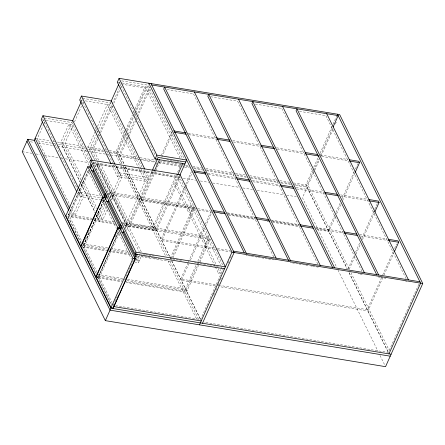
<?xml version="1.0" encoding="UTF-8"?>
<svg xmlns="http://www.w3.org/2000/svg" width="445" height="445" viewBox="0 0 445 445"><rect width="100%" height="100%" fill="white"/><g stroke="black" fill="none" stroke-linecap="round" stroke-linejoin="round"><path stroke-width="0.33" stroke-dasharray="2.23 1.67" d="M42.787 121.246L43.354 119.978L76.863 188.096M43.799 124.138L37.269 138.723L70.477 206.224M44.083 123.504L45.501 120.334M72.758 120.628L61.916 144.864L80.801 183.257M81.296 101.543L82.509 98.829M73.347 124.461L64.931 143.268L81.685 177.327M74.465 121.952L81.48 106.283M82.598 103.774L83.999 100.642M95.313 131.436L88.305 147.106L94.396 159.494M95.592 130.808L97.277 127.048M97.555 126.419L107.373 104.48L138.745 168.266M96.648 133.6L89.579 149.409L95.364 161.173M96.899 133.044L98.339 129.823M98.584 129.278L110.738 102.105M118.91 83.838L120.345 80.628M97.388 137.105L92.593 147.812L98.69 160.2M97.666 136.476L99.079 133.322M99.357 132.693L112.04 104.347M112.318 103.718L119.082 88.6M120.211 86.08L120.773 84.817M97.783 139.118L93.278 149.197L103.29 150.838M98.912 136.598L99.474 135.336M100.603 132.816L112.718 105.732M113.848 103.212L120.044 89.35M120.328 88.722L121.735 85.574M81.029 243.432L67.735 216.404L88.561 169.845M88.566 170.151L68.002 216.125L81.129 242.809M89.239 171.23L69.287 215.836L93.15 219.758M101.365 200.094L78.976 196.417L80.723 192.518L78.893 188.802M78.949 188.63L81.997 194.821L72.029 217.11L68.981 210.913M95.097 166.714L96.187 164.277L109.937 192.229L109.12 194.059M95.608 170.73L98.334 164.628L112.084 192.579L110.176 196.851M125.262 130.863L115.967 151.65L122.058 164.038M125.546 130.235L132.31 115.116M133.439 112.596L134.001 111.333M135.124 108.814L144.987 86.769L180.019 157.986M125.662 132.877L116.646 153.036L109.971 151.94M126.792 130.357L132.988 116.495M134.117 113.976L134.679 112.718M135.808 110.199L145.671 88.149L122.297 84.311M126.285 133.734L116.367 155.9L120.968 165.251M127.409 131.219L134.19 116.062M134.473 115.433L135.302 113.581M135.58 112.947L148.88 83.226M127.298 136.621L119.388 154.304L125.212 166.146M128.427 134.095L134.64 120.206M135.77 117.68L136.337 116.418M137.75 113.258L149.609 86.736M128.26 137.371L120.067 155.689L138.579 158.726M128.538 136.743L135.603 120.957M135.886 120.322L137.299 117.168M137.577 116.534L150.293 88.121M83.315 243.159L89.779 228.708M103.524 200.561L82.959 246.53L82.353 245.29M103.668 200.561L82.842 247.12L106.027 250.924M103.674 200.867L83.109 246.841L96.237 273.525M104.069 202.575L84.394 246.552L108.257 250.474M105.22 204.133L98.412 219.352L96.281 215.018M141.198 169.239L147.289 181.621L117.48 176.726L119.221 172.832L115.567 165.401M110.204 197.43L111.3 194.993L125.045 222.945L123.955 225.381M106.516 206.385L99.691 221.655L96.337 214.84M110.377 197.764L120.5 175.13L115.628 165.223M111.534 199.616L113.442 195.344L127.192 223.295L125.284 227.567M107.473 209.4L102.706 220.058L97.833 210.151M111.678 200L121.774 177.433L115.683 165.045M115.005 236.807L117.536 231.155M96.999 277.074L98.072 277.246L118.353 231.906M118.498 231.906L97.95 277.836L121.819 281.757M111.345 304.241L98.223 277.558L118.504 232.212M119.177 233.291L99.502 277.268L122.002 280.967M125.045 228.758L126.408 225.71L139.24 251.798M152.173 170.708L127.353 226.199L95.669 161.791M152.796 171.564L129.69 223.218L153.058 227.061L181.237 164.066M153.074 170.936L154.487 167.787M155.895 164.633L157.586 160.856M126.641 230.332L128.555 226.06L141.388 252.148M154.32 171.058L130.368 224.603L99.908 162.675M161.357 155.288L172.365 130.68M155.544 171.18L142.278 200.84L195.756 209.623M155.822 170.552L160.339 160.456M161.752 157.302L172.476 133.322M273.725 256.982L193.519 93.923L194.387 91.976M113.252 305.22L118.031 294.54M124.494 280.089L133.361 260.269M139.062 256.098L137.155 260.37L136.237 258.506M139.335 255.491L140.158 253.661M134.613 262.038L138.428 262.667L142.027 254.623M177.405 175.525L153.736 228.441L123.276 166.513M174.746 184.386L177.744 177.677L191.495 205.629L188.491 212.332L190.638 212.688L176.893 184.736L174.746 184.386L188.491 212.332M180.08 174.696L155.01 230.744L123.977 225.643M184.592 186.861L161.162 239.232L214.64 248.021M185.721 184.336L191.929 170.457M185.554 187.612L161.841 240.617L217.377 249.74M185.832 186.983L192.045 173.099M317.841 264.23L237.636 101.171L238.503 99.224M170.313 258.128L193.642 205.979L106.361 191.639M189.854 215.096L192.852 208.393L206.602 236.34L203.604 243.048L205.746 243.404L192.001 215.452L189.854 215.096L203.604 243.048M171.553 258.25L194.32 207.359L107.039 193.024M173.077 257.75L194.999 208.744L107.723 194.404M188.068 262.606L180.731 279.009L219.808 285.429M188.352 261.971L204.155 226.639M205.284 224.113L211.497 210.235M189.03 263.357L181.41 280.394L215.686 286.024M190.443 260.203L205.117 227.389M205.401 226.761L211.609 212.877M195.822 265.598L185.42 288.844L126.781 279.21M197.786 261.198L208.749 236.696L121.468 222.355M215.046 266.31L204.961 245.812L207.965 239.104L220.792 265.192M198.186 263.206L185.231 292.17L125.907 282.425M198.47 262.578L209.428 238.075L122.153 223.74M198.587 265.22L186.783 291.608L126.096 281.635M199.989 262.077L210.107 239.46L122.831 225.12M361.957 271.478L281.752 108.419L282.403 106.956M218.106 268.53L220.859 274.12L218.712 273.764L220.62 269.498M220.892 268.886L221.71 267.056M223.585 268.018L200.528 319.56L115.978 305.671M213.672 295.335L214.518 293.444M215.931 290.285L216.776 288.388M218.189 285.234L219.318 282.709M220.447 280.183L221.577 277.658M228.074 263.129L228.925 261.237M230.338 258.078L231.183 256.187M406.074 278.726L325.868 115.661L326.736 113.714M312.646 169.784L305.865 184.942L346.955 268.474M313.775 167.259L318.297 157.157M319.994 153.364L332.704 124.95M332.988 124.316L337.221 114.843M313.325 171.164L306.549 186.321L294.206 184.297M313.608 170.535L318.692 159.171M320.389 155.377L332.537 128.227M313.664 172.66L302.45 197.736L336.487 266.928M314.793 170.135L319.315 160.033M321.006 156.245L333.155 129.089M335.413 124.038L336.259 122.147M334.851 214.946L328.076 230.093L316.423 228.179M335.981 212.426L340.214 202.959M342.188 198.542L354.326 171.408M355.455 168.883L357.713 163.838M335.53 216.331L328.76 231.472L317.101 229.559M336.659 213.806L340.892 204.344M342.589 200.556L355.01 172.793M347.929 269.236L354.42 254.724M355.549 252.198L359.782 242.736M361.757 238.32L374.456 209.923M374.74 209.295L377.566 202.981M349.169 269.358L354.815 256.737M355.944 254.212L360.461 244.116M362.436 239.699L374.29 213.2M381.604 277.463L367.208 309.648L220.492 285.54M382.733 274.943L393.18 251.592M394.587 248.438L396.567 244.021M382.85 277.585L367.893 311.027L219.802 286.697M383.979 275.06L393.858 252.977M418.795 284.294L388.285 352.496L203.86 322.197M121.696 80.851L148.007 85.173L183.952 158.248M167.097 89.579L193.519 93.923M210.535 96.715L237.636 101.171M255.33 104.074L281.752 108.419M299.446 111.322L325.868 115.661M117.324 82.225L121.496 82.909M122.169 83.02L147.134 87.12L182.773 159.577M82.725 98.339L110.388 102.884L142.066 167.287M80.245 100.025L81.858 100.286L113.23 164.071M85.229 100.843L109.52 104.831L140.893 168.616M188.129 133.266L215.552 137.772M232.696 140.592L259.435 144.981M276.573 147.796L303.996 152.301M320.45 155.005L347.873 159.51M188.814 134.651L216.921 139.268M233.375 141.972L260.798 146.477M277.252 149.181L304.675 153.686M321.818 156.501L348.552 160.895M44.222 118.031L71.884 122.575L90.163 159.733M42.281 119.805L45.379 120.311M46.052 120.423L71.016 124.522L88.989 161.062M166.725 159.655L169.395 160.094M170.062 160.2L172.732 160.639M173.4 160.751L176.07 161.19M176.737 161.296L179.413 161.735M180.08 161.846L181.415 162.063M35.127 138.373L50.641 140.92M53.344 141.365L54.691 141.588M57.388 142.027L84.378 146.461M87.075 146.906L102.611 149.459M105.281 149.898L106.644 150.121M109.286 150.555L118.114 152.006L124.205 164.389M105.96 151.278L107.295 151.5M37.63 140.87L51.798 143.201M52.388 143.296L55.842 143.863M58.534 144.308L85.841 148.791M86.208 148.853L104.269 151.823M110.416 152.83L139.268 157.569M139.953 157.686L155.722 160.272M159.633 160.918L185.203 165.117M185.621 165.184L188.63 165.679M192.746 166.358L201.657 167.821M205.774 168.494L234.565 173.227M235.249 173.339L245.534 175.03M249.651 175.703L279.132 180.548M279.816 180.659L290.101 182.35M293.528 182.912L308.012 185.292L349.408 269.447M141.321 159.177L155.032 161.429M159.143 162.108L189.314 167.064M193.425 167.737L202.336 169.2M206.452 169.879L233.875 174.384M236.618 174.835L246.213 176.409M250.329 177.088L279.81 181.927M280.495 182.044L290.096 183.618M30.36 141.771L33.798 142.333M38.548 143.112L52.977 145.487M53.567 145.582L56.982 146.144M57.661 146.255L87.014 151.078M87.698 151.189L139.296 159.666M139.619 159.716L154.66 162.191M158.765 162.864L180.403 166.419M184.514 167.092L189.309 167.882M194.103 168.672L202.525 170.051M206.436 170.696L233.981 175.219M236.712 175.669L246.285 177.244M250.969 178.011L278.425 182.522M281.112 182.962L290.73 184.542M295.497 185.326L307.145 187.239L347.311 268.902M207.698 173.044L235.121 177.549M252.259 180.364L278.998 184.758M296.136 187.573L323.565 192.079M340.703 194.893L367.442 199.288M208.377 174.429L235.8 178.935M252.938 181.749L279.677 186.143M296.821 188.958L324.244 193.464M340.698 196.167L368.121 200.673M93.2 162.514L179.213 176.643L223.245 266.166M22.25 151.701L31.84 153.28M35.95 153.953L40.061 154.626M44.172 155.305L59.246 157.78M59.93 157.892L62.667 158.342M65.409 158.793L88.705 162.62M93.5 163.41L180.503 177.7M183.245 178.15L195.578 180.175M200.372 180.965L208.594 182.316M212.704 182.99L240.105 187.495M242.848 187.94L252.437 189.52M257.232 190.304L283.949 194.693M286.691 195.144L296.281 196.723M92.61 163.688L179.891 178.028L156.562 230.176L123.832 224.797M119.221 172.832L149.031 177.727L145.376 170.296M120.5 175.13L148.163 179.674L143.29 169.768M227.262 212.821L254.685 217.327M271.144 220.03L299.251 224.647M315.705 227.351L343.128 231.856M359.582 234.56L387.005 239.065M141.599 199.455L197.129 208.577M197.814 208.694L210.157 210.719M227.295 213.533L254.718 218.039M271.862 220.854L299.285 225.359M227.946 214.206L256.053 218.823M272.507 221.527L299.93 226.032M316.384 228.736L343.807 233.241M360.261 235.945L387.684 240.45M198.498 210.073L211.52 212.215M219.747 213.567L222.489 214.017M228.663 215.03L256.086 219.535M267.056 221.337L268.424 221.56M272.54 222.239L299.963 226.744M80.723 192.518L101.043 195.861M81.997 194.821L101.56 198.036M102.038 200.206L103.39 200.428M102.489 200.294L103.763 200.506M92.471 218.378L68.608 214.457L81.902 241.485M93.139 218.484L114.293 221.96M122.826 223.362L155.883 228.791M93.834 219.869L114.287 223.229M67.735 216.404L90.919 220.214M94.29 220.764L115.466 224.247M204.961 245.812L207.109 246.168L215.97 264.18M217.383 248.471L230.41 250.607M218.061 249.851L231.089 251.992M246.124 255.308L247.481 255.53M248.16 255.641L250.869 256.086M251.547 256.198L254.256 256.643M254.935 256.754L257.644 257.199M258.322 257.31L261.031 257.755M261.71 257.866L264.419 258.311M265.098 258.423L267.807 258.868M268.485 258.979L271.194 259.424M271.867 259.535L273.903 259.869M290.24 262.556L291.597 262.778M292.276 262.889L294.985 263.334M295.664 263.446L298.373 263.891M299.051 264.002L301.76 264.447M302.439 264.558L305.148 265.003M305.826 265.114L307.857 265.448M310.566 265.893L311.923 266.116M312.601 266.227L315.31 266.672M315.989 266.783L318.698 267.228M358.069 273.697L359.426 273.92M360.105 274.031L362.814 274.476M378.478 277.051L379.83 277.274M380.508 277.385L383.217 277.83M383.896 277.941L385.926 278.275M405.573 281.501L406.93 281.724M107.579 247.821L83.031 243.788L97.01 272.201M110.31 248.271L128.722 251.292M143.396 254.19L144.758 254.418M145.443 254.529L148.168 254.974M148.853 255.091L151.578 255.536M152.262 255.647L154.309 255.986M170.674 258.673L172.037 258.895M172.716 259.007L175.447 259.457M176.125 259.569L178.857 260.019M179.535 260.13L181.582 260.464M194.537 262.594L195.9 262.817M196.584 262.928L199.31 263.379M199.994 263.49L202.72 263.941M203.404 264.052L208.855 264.947M209.539 265.059L212.265 265.504M212.949 265.62L215.675 266.065M216.359 266.177L218.4 266.516M83.716 245.173L108.942 249.317M109.626 249.428L128.716 252.565M108.942 250.585L129.395 253.945M140.987 255.853L143.718 256.298M144.397 256.409L147.128 256.86M147.807 256.971L150.532 257.421M151.217 257.533L153.942 257.978M154.626 258.089L157.352 258.539M158.036 258.651L160.762 259.101M108.752 251.375L129.89 254.846M137.394 256.081L170.124 261.454M134.212 259.886L139.302 260.72L137.466 256.993M122.692 278.537L98.145 274.504L111.817 302.3M98.823 275.889L122.687 279.805M126.781 280.478L186.105 290.223M96.61 277.291L98.223 277.558M350.944 272.568L389.275 350.488M349.153 272.64L388.402 352.434M349.103 272.835L388.351 352.629M338.016 270.048L377.883 351.088M380.03 355.449L384.936 365.423M215.352 266.933L218.712 273.764M157.508 156.178L158.114 157.419M119.471 82.575L155.416 155.65M156.634 158.125L157.246 159.366M139.051 168.883L145.142 181.271L126.074 223.896L95.614 161.969M125.518 166.769L171.514 260.281M171.82 260.904L200.951 320.122M125.423 166.869L170.391 258.278M171.598 260.737L201.212 320.94M117.241 153.953L122.147 163.927M123.332 166.335L167.704 256.543M169.984 261.176L198.826 319.816M121.274 165.874L165.434 255.641M167.887 260.625L196.707 319.226M113.536 164.695L119.627 177.077M111.695 164.962L117.48 176.726M90.452 147.462L128.221 224.247M92.86 161.502L110.527 197.419M136.292 258.317L138.428 262.667M89.278 165.662L68.869 124.172L60.642 142.561L80.745 183.435M88.739 172.343L101.265 197.814M103.852 203.059L116.379 228.53M118.96 233.775L131.486 259.24M82.903 179.802L97.527 209.528M62.789 142.917L81.674 181.31M81.98 181.927L95.686 209.795M97.21 212.894L100.559 219.702M81.107 183.88L95.119 212.365M81.051 184.052L95.063 212.538M79.004 188.452L83.271 197.118L75.044 215.513L70.777 206.842M77.163 188.719L81.124 196.768M77.458 193.319L78.976 196.417M69.854 208.966L72.897 215.163M113.024 304.758L113.931 306.605M97.461 276.006L98.072 277.246M82.236 245.89L96.137 274.148M97.349 276.606L111.25 304.864"/><path stroke-width="0.67" d="M34.643 140.381L27.818 139.263L22.25 151.701L105.348 320.639L385.548 366.669L422.75 283.504L339.652 114.565L119.071 78.331L117.324 82.225L155.099 159.015L184.909 163.91M92.254 160.261L72.758 120.628L42.948 115.733L41.207 119.627L76.846 192.079M42.503 121.88L34.254 140.32L68.675 210.296M144.77 169.056L111.261 100.937L81.452 96.042L79.711 99.936L111.083 163.721M72.602 120.973L81.296 101.543M111.022 101.477L118.626 84.467M90.658 160.005L135.986 252.154L225.409 266.844L180.08 174.696L90.658 160.005L89.784 161.952L135.113 254.101L224.536 268.791M87.826 166.653L65.854 215.769L80.812 246.18L102.784 197.063L87.826 166.653L89.973 167.003L104.931 197.413L102.784 197.063M89.684 167.331L91.091 164.194M90.363 168.716L91.77 165.573M93.734 169.768L93.189 170.986L105.103 195.21M102.94 197.369L80.968 246.486L95.925 276.896L117.897 227.779L102.94 197.369L105.081 197.719L120.044 228.129L117.897 227.779M104.113 196.668L105.521 193.525M104.792 198.047L106.199 194.91M105.471 199.432L106.878 196.29M108.841 200.484L108.296 201.702L120.211 225.927M118.047 228.085L96.076 277.202L111.033 307.612L113.18 307.962L135.152 258.845L120.195 228.435L118.047 228.085L133.005 258.495L111.033 307.612M119.221 227.384L120.628 224.241M119.9 228.763L121.307 225.626M120.584 230.148L121.986 227.006M155.099 159.015L156.84 155.121L119.071 78.331M123.949 231.194L123.404 232.418L135.325 256.643M152.457 170.073L158.114 157.419L185.776 161.963M154.599 170.429L159.393 159.716M105.348 320.639L110.916 308.196L27.818 139.263M135.113 254.101L135.986 252.154M134.329 258.1L136.298 253.7M113.063 308.552L137.26 254.457M177.689 174.896L182.762 163.56M179.836 175.252L186.65 160.016L156.84 155.121M199.466 324.833L231.979 252.165L148.88 83.226M202.486 323.242L234.12 252.515L151.022 83.577M333.099 126.964L338.183 115.594L151.706 84.962M355.288 172.159L359.521 162.698L358.842 161.312L349.247 159.738M374.857 211.937L379.09 202.475L378.411 201.09L368.81 199.516M394.42 251.714L398.653 242.252L397.975 240.867L388.379 239.293M388.969 353.875L420.603 283.148L337.505 114.215M173.734 130.902L186.077 132.933M216.242 137.889L229.954 140.142M260.803 145.209L273.831 147.345M305.37 152.529L317.708 154.554M174.412 132.287L186.071 134.201M217.605 139.38L229.948 141.41M261.482 146.589L274.509 148.73M305.365 153.798L319.076 156.05M349.242 161.007L359.521 162.698M193.987 170.791L205.64 172.71M235.806 177.666L249.517 179.919M280.372 184.987L293.394 187.123M324.933 192.307L337.277 194.332M193.981 172.065L205.635 173.978M237.174 179.157L250.196 181.299M281.051 186.366L294.078 188.508M324.928 193.575L338.639 195.828M368.805 200.784L379.09 202.475M91.52 170.713L93.428 171.025M212.866 210.457L224.519 212.371M255.374 217.438L269.086 219.691M299.936 224.764L312.963 226.9M343.813 231.967L356.84 234.109M213.544 211.842L225.203 213.756M256.737 218.934L269.765 221.076M300.614 226.143L313.642 228.285M344.491 233.352L357.519 235.494M388.374 240.561L398.653 242.252M106.628 201.424L108.536 201.741M121.735 232.14L123.643 232.457M233.441 251.136L419.924 281.768M231.979 252.165L422.75 283.504M133.005 258.495L135.152 258.845M113.931 306.605L201.212 320.94M110.916 308.196L391.111 354.231M390.243 356.178L110.043 310.143L26.945 141.21M326.736 113.714L408.477 279.888M378.667 274.993L296.932 108.819L296.059 110.766L376.882 275.071M282.62 106.466L364.36 272.64M334.551 267.745L252.816 101.571L251.942 103.518L332.765 267.823M238.503 99.224L320.244 265.392M290.435 260.497L208.699 94.323L207.826 96.27L288.649 260.575M194.387 91.976L276.128 258.144M246.319 253.249L164.583 87.075L163.71 89.022L244.222 252.704M81.452 96.042L114.96 164.161M42.948 115.733L78.587 188.185M35.127 138.373L69.548 208.349"/></g></svg>
